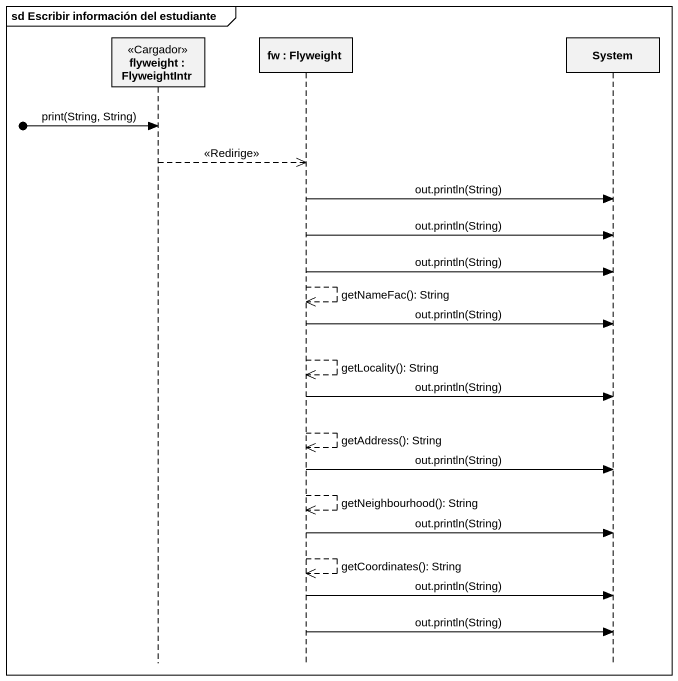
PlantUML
@startuml
mainframe sd Escribir información del estudiante
hide footbox
participant "flyweight : FlyweightIntr" as flyweight <<Cargador>>
participant "fw : Flyweight" as fw
participant System

[o-> flyweight : print(String, String)
flyweight -->> fw : <<Redirige>>
fw -> System : out.println(String)
fw -> System : out.println(String)
fw -> System : out.println(String)
fw -->> fw : getNameFac(): String
fw -> System : out.println(String)
fw -->> fw : getLocality(): String
fw -> System : out.println(String)
fw -->> fw : getAddress(): String
fw -> System : out.println(String)
fw -->> fw : getNeighbourhood(): String
fw -> System : out.println(String)
fw -->> fw : getCoordinates(): String
fw -> System : out.println(String)
fw -> System : out.println(String)
@enduml
